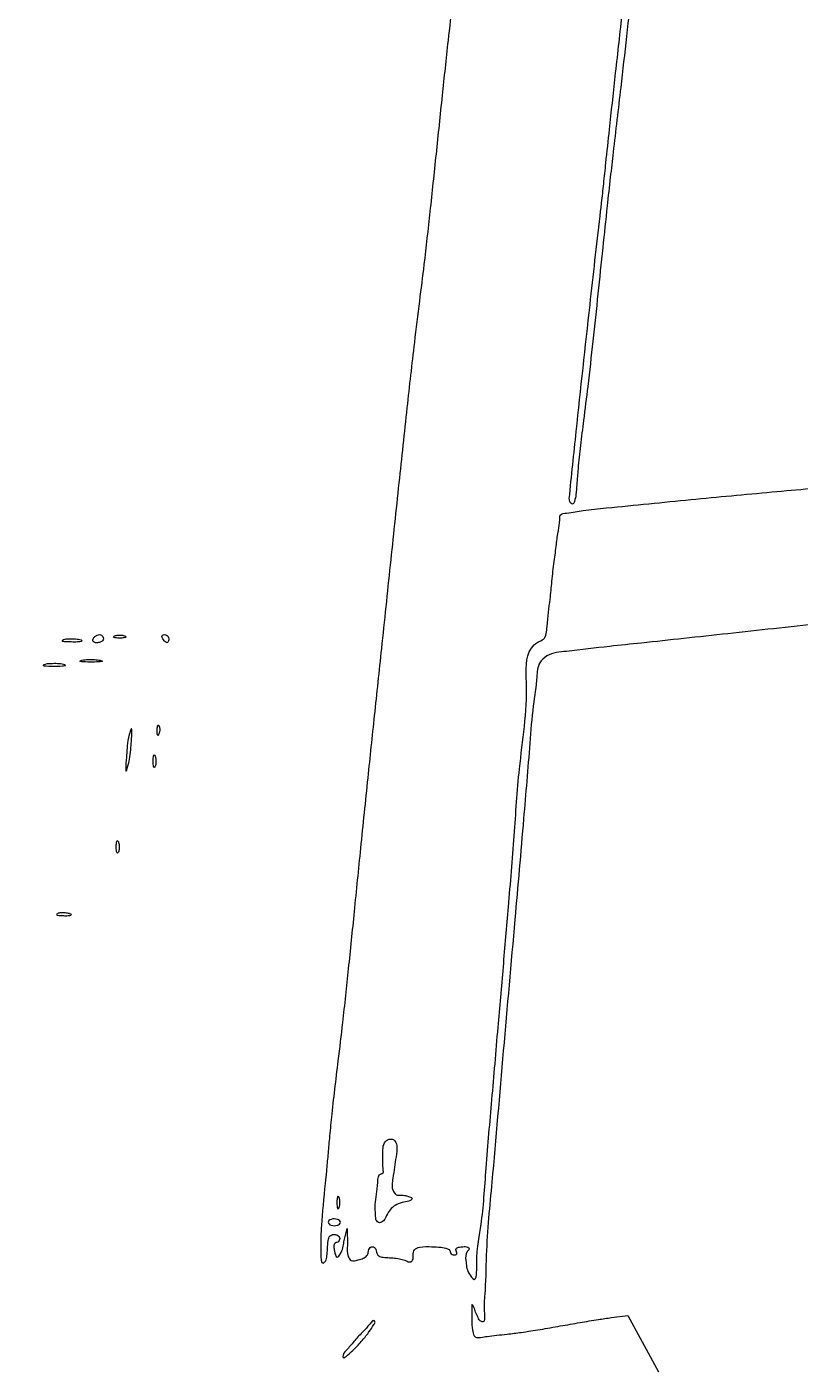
# Model space of a CAD drawing. Extents: x 145.8 to 183.3, y 29.9 to 64.5.
# Drawn here: x 167.79 to 170.75, y 39.51 to 44.66 of the extents above; entities that cross this region are included whole.
import ezdxf

# ---------------------------------------------------------------- set-up
doc = ezdxf.new("R2010")
doc.units = 0
doc.layers.add('Layer_1', color=7, linetype='CONTINUOUS')

msp = doc.modelspace()

# ---------------------------------------------------------------- linework, layer by layer
at = {"layer": 'Layer_1', "color": 7}
for points in [[(169.870605, 42.852713)], [(168.086295, 42.315847)], [(168.168465, 42.326197)], [(168.336728, 42.315847)], [(167.93376, 42.21744)], [(168.074558, 42.233092)], [(168.284483, 41.866005)], [(168.143633, 41.537287)], [(168.980955, 40.155135)], [(168.947183, 40.07946)], [(169.07757, 39.626737)]]:
    msp.add_lwpolyline(points, close=True, dxfattribs=at)
for points in [[(167.996115, 42.311767), (167.996115, 42.311347)], [(168.298928, 41.982555), (168.299228, 41.982555)], [(168.19377, 41.92338), (168.193995, 41.923372)], [(167.956883, 41.262068), (167.956883, 41.262427)], [(169.007347, 40.004595), (169.019572, 40.05627), (169.021072, 39.99192)], [(169.130138, 40.088985), (169.130063, 40.08861)], [(170.0319, 39.714248), (170.094525, 39.722198), (170.211915, 39.50676)]]:
    msp.add_lwpolyline(points, dxfattribs=at)
at = {"layer": 'Layer_1', "color": 1}
msp.add_open_spline([(176.274137, 35.676233), (174.448874, 34.323994), (170.848624, 31.656765), (164.371538, 29.864639), (157.949926, 29.994084), (152.205285, 32.244073), (147.920151, 36.383592), (145.717178, 41.904163), (145.88826, 48.00469), (148.285365, 53.910654), (152.567969, 58.979144), (158.233907, 62.65021), (164.638105, 64.525827), (171.078211, 64.375197), (176.818578, 62.130105), (181.103733, 57.990562), (183.310609, 52.46552), (183.12301, 46.383912), (180.792569, 40.401587), (177.812071, 37.284597), (176.274137, 35.676233)], degree=3, knots=[0, 0, 0, 0, 6.766367, 13.346357, 19.73316, 25.749556, 31.410271, 37.120766, 43.060724, 49.272926, 55.895829, 62.662196, 69.242186, 75.628989, 81.645386, 87.3061, 93.016596, 98.956553, 105.168756, 111.791658, 111.791658, 111.791658, 111.791658], dxfattribs=at)
at = {"layer": 'Layer_1', "color": 7}
for points, knots in [([(169.4346, 46.77888), (169.445774, 46.761158), (169.470161, 46.722478), (169.507182, 46.664103), (169.549616, 46.596444), (169.604139, 46.514466), (169.595589, 46.348611), (169.57249, 46.156506), (169.549105, 45.93865), (169.530461, 45.764066), (169.518377, 45.640563), (169.510806, 45.562949), (169.505859, 45.520432), (169.498405, 45.478583), (169.491073, 45.417943), (169.481153, 45.324018), (169.468935, 45.196368), (169.454716, 45.049306), (169.439394, 44.901302), (169.422699, 44.753278), (169.403986, 44.588132), (169.383094, 44.392466), (169.360458, 44.173921), (169.337688, 43.958195), (169.316876, 43.770319), (169.295861, 43.603339), (169.273261, 43.420397), (169.247478, 43.188166), (169.216882, 42.903989), (169.184633, 42.596363), (169.153184, 42.298981), (169.124324, 42.027181), (169.097659, 41.772236), (169.0719, 41.521813), (169.047557, 41.277638), (169.024883, 41.055032), (169.004453, 40.864573), (168.986435, 40.710613), (168.971386, 40.589513), (168.960324, 40.49039), (168.952077, 40.406494), (168.946153, 40.337672), (168.940879, 40.280047), (168.931853, 40.191543), (168.920423, 40.074564), (168.918351, 40.00401), (168.91885, 39.913309), (168.940256, 39.933303), (168.942812, 39.952835), (168.945114, 39.979456), (168.945201, 40.004966), (168.951375, 40.027875), (168.96732, 40.034188), (168.979495, 40.031553), (168.988825, 40.026386), (168.992598, 40.017338), (168.990149, 40.009253), (168.984949, 40.002779), (168.97721, 40.002148), (168.969312, 39.996798), (168.968966, 39.983465), (168.971378, 39.968638), (168.978268, 39.937337), (169.003673, 39.969189), (169.005768, 39.989376), (169.007347, 40.004595)], [0, 0, 0, 0, 0.062873, 0.137226, 0.206974, 0.304129, 0.42324, 0.686641, 0.893857, 1.078161, 1.213875, 1.266033, 1.312134, 1.342225, 1.393518, 1.495316, 1.625592, 1.778204, 1.938565, 2.071966, 2.225091, 2.437171, 2.662298, 2.88423, 3.087949, 3.229356, 3.389117, 3.640941, 3.930317, 4.246576, 4.568877, 4.827438, 5.066558, 5.337883, 5.582671, 5.802714, 6.009156, 6.157318, 6.267742, 6.375239, 6.456554, 6.520557, 6.582683, 6.629472, 6.790791, 6.897003, 6.936492, 6.947734, 6.968291, 6.995945, 7.027229, 7.046634, 7.061304, 7.073305, 7.083411, 7.092063, 7.100216, 7.107863, 7.115161, 7.122586, 7.134251, 7.15051, 7.176135, 7.192196, 7.241385, 7.241385, 7.241385, 7.241385]), ([(170.291843, 46.486335), (170.291007, 46.471786), (170.288553, 46.429044), (170.280659, 46.350822), (170.269423, 46.24259), (170.254831, 46.110963), (170.239363, 45.967486), (170.224306, 45.825391), (170.209851, 45.694561), (170.196793, 45.582353), (170.183701, 45.483918), (170.170704, 45.383582), (170.157447, 45.266153), (170.137214, 45.076422), (170.115455, 44.861066), (170.090314, 44.626274), (170.070319, 44.451801), (170.053172, 44.303764), (170.039958, 44.188978), (170.027158, 44.079146), (170.013826, 43.957087), (169.997995, 43.808394), (169.98024, 43.63587), (169.96141, 43.458668), (169.943294, 43.296923), (169.926757, 43.163337), (169.913538, 43.058535), (169.904475, 42.976007), (169.899871, 42.9144), (169.896908, 42.870772), (169.89304, 42.848676), (169.885777, 42.829008), (169.875739, 42.834629), (169.87164, 42.84251), (169.870971, 42.849103), (169.870605, 42.852713)], [0, 0, 0, 0, 0.043717, 0.128427, 0.235799, 0.370181, 0.525716, 0.668728, 0.79885, 0.920595, 1.007612, 1.09675, 1.224114, 1.362123, 1.669172, 1.873468, 2.070519, 2.196016, 2.320547, 2.417154, 2.527742, 2.688898, 2.865752, 3.04805, 3.22348, 3.35407, 3.451712, 3.540767, 3.601995, 3.639571, 3.666895, 3.679221, 3.686161, 3.695048, 3.705798, 3.705798, 3.705798, 3.705798]), ([(169.870643, 42.852713), (169.87944, 42.938534), (169.90482, 43.186138), (169.944865, 43.546849), (169.976991, 43.838807), (169.995565, 43.993295), (170.002771, 44.061146), (170.01255, 44.155005), (170.027183, 44.291961), (170.047774, 44.479774), (170.07427, 44.719174), (170.105676, 45.003566), (170.140108, 45.316562), (170.18206, 45.714174), (170.226456, 46.077085), (170.249151, 46.36097), (170.272518, 46.462362), (170.278043, 46.486335)], [0, 0, 0, 0, 0.258814, 0.746699, 1.088776, 1.139964, 1.213497, 1.29347, 1.423066, 1.626701, 1.860284, 2.145656, 2.485051, 2.804991, 3.344854, 3.583059, 3.656819, 3.656819, 3.656819, 3.656819]), ([(169.021072, 39.99192), (169.020011, 39.977628), (169.018474, 39.956953), (169.035238, 39.92738), (169.060797, 39.934931), (169.080663, 39.940114), (169.095858, 39.950076), (169.101585, 39.963379), (169.101874, 39.974857), (169.107711, 39.983355), (169.11658, 39.98701), (169.125372, 39.98339), (169.131307, 39.975131), (169.13166, 39.964092), (169.13717, 39.950999), (169.154832, 39.944852), (169.176134, 39.943901), (169.200883, 39.943198), (169.224657, 39.938785), (169.244558, 39.933867), (169.260382, 39.924151), (169.274732, 39.935549), (169.272336, 39.953579), (169.274256, 39.977189), (169.3068, 39.987092), (169.339924, 39.986099), (169.376044, 39.984412), (169.400107, 39.981458), (169.414998, 39.972305), (169.415137, 39.961723), (169.422197, 39.955971), (169.429961, 39.953916), (169.438005, 39.955299), (169.441309, 39.963205), (169.43666, 39.969582), (169.435855, 39.979964), (169.448808, 39.985185), (169.463576, 39.985503), (169.478327, 39.987813), (169.491291, 39.977621), (169.471105, 39.962041), (169.475651, 39.927049), (169.477331, 39.892087), (169.517147, 39.840067), (169.513791, 39.97775), (169.53889, 40.078506), (169.552503, 40.308152), (169.575092, 40.552469), (169.596531, 40.811469), (169.618277, 41.057294), (169.638772, 41.302533), (169.660746, 41.5548), (169.677472, 41.84456), (169.716854, 42.073407), (169.69989, 42.255577), (169.74567, 42.302858), (169.782933, 42.314605), (169.785793, 42.385417), (169.796794, 42.453857), (169.803997, 42.53834), (169.81226, 42.608573), (169.821243, 42.673107), (169.827186, 42.72722), (169.835656, 42.761668), (169.832159, 42.795097), (169.877605, 42.79733), (169.929855, 42.80953), (170.093565, 42.824307), (170.330956, 42.848923), (170.641306, 42.877735), (171.041237, 42.913223), (171.550044, 42.957356), (172.135551, 43.010685), (172.791893, 43.068645), (173.387975, 43.136269), (173.79137, 43.145799), (173.991327, 43.162205), (174.014357, 43.120861), (174.02543, 43.121817), (174.030596, 43.133161), (174.047378, 43.142908), (174.078518, 43.138307), (174.118727, 43.125855), (174.15454, 43.125909), (174.18318, 43.100611), (174.148564, 43.097945), (174.111631, 43.097809), (174.132117, 43.08015), (174.162659, 43.088408), (174.207711, 43.093744), (174.218016, 43.049501), (174.172939, 43.051175), (174.105684, 43.034045), (174.189011, 43.029836), (174.247598, 43.040324), (174.368451, 43.050089), (174.504098, 43.062739), (174.670989, 43.076641), (174.851708, 43.092046), (175.031788, 43.107809), (175.197885, 43.123073), (175.34527, 43.13632), (175.473078, 43.147145), (175.585342, 43.154881), (175.689123, 43.163302), (175.793512, 43.173674), (175.971252, 43.195476), (176.229277, 43.224106), (176.512125, 43.236204), (176.699431, 43.262969), (176.769414, 43.24986), (176.783493, 43.252508), (176.790314, 43.262874), (176.801729, 43.274045), (176.828005, 43.268423), (176.874907, 43.258499), (176.942196, 43.21685), (176.997803, 43.159402), (177.046415, 43.100916), (177.019986, 43.04702), (176.929951, 43.046475), (176.847312, 43.031252), (176.760805, 43.023714), (176.711372, 43.018225), (176.669226, 43.013287), (176.628957, 43.008676), (176.584615, 43.003705), (176.487049, 42.993427), (176.283957, 42.971578), (175.947456, 42.93479), (175.63341, 42.900602), (175.399641, 42.874584), (175.284847, 42.861654), (175.177664, 42.84893), (175.060134, 42.83555), (174.91665, 42.819924), (174.754373, 42.802679), (174.600531, 42.78648), (174.480518, 42.773747), (174.290998, 42.752707), (173.921012, 42.710583), (173.307911, 42.643506), (172.770389, 42.584556), (172.396567, 42.543806), (172.229613, 42.525478), (172.047623, 42.50535), (171.856244, 42.484455), (171.663204, 42.463553), (171.476003, 42.443478), (171.299099, 42.424671), (171.134756, 42.406951), (170.978664, 42.389976), (170.821643, 42.372699), (170.654682, 42.354399), (170.480332, 42.335197), (170.311532, 42.316901), (170.160414, 42.300302), (170.009774, 42.285451), (169.890725, 42.269406), (169.794351, 42.26136), (169.749303, 42.220777), (169.746258, 42.149062), (169.729544, 42.048869), (169.715962, 41.866199), (169.692966, 41.593668), (169.65929, 41.200502), (169.617321, 40.73817), (169.581779, 40.305096), (169.551664, 40.002688), (169.550199, 39.821048), (169.542005, 39.754149), (169.549251, 39.692347), (169.524861, 39.702912), (169.51971, 39.720385), (169.508422, 39.738974), (169.506862, 39.753804), (169.496197, 39.769427), (169.497667, 39.734122), (169.49679, 39.709896), (169.49747, 39.672006), (169.50686, 39.6364), (169.533763, 39.638626), (169.559686, 39.643033), (169.594203, 39.646748), (169.637438, 39.651113), (169.6931, 39.658272), (169.760876, 39.668956), (169.835921, 39.682049), (169.910013, 39.695215), (169.975208, 39.706108), (170.015305, 39.711865), (170.0319, 39.714248)], [0, 0, 0, 0, 0.043039, 0.062263, 0.088641, 0.109426, 0.127006, 0.140131, 0.151247, 0.160817, 0.169379, 0.177793, 0.187267, 0.198183, 0.210537, 0.227095, 0.249975, 0.275458, 0.301112, 0.321705, 0.338914, 0.34946, 0.368588, 0.39038, 0.41281, 0.458321, 0.493841, 0.519753, 0.532314, 0.540534, 0.548736, 0.557339, 0.564673, 0.570746, 0.579224, 0.587154, 0.597889, 0.614576, 0.633647, 0.641611, 0.65388, 0.690405, 0.739608, 0.770973, 0.830328, 0.984458, 1.200169, 1.463119, 1.741066, 1.973835, 2.204946, 2.478565, 2.735461, 3.067975, 3.20012, 3.23349, 3.258292, 3.308667, 3.413417, 3.482871, 3.559295, 3.626122, 3.679216, 3.719656, 3.738689, 3.764053, 3.8282, 3.917527, 4.242941, 4.554951, 4.848988, 5.448432, 6.087491, 6.60907, 7.43937, 7.821371, 7.932319, 7.942304, 7.949357, 7.960461, 7.976636, 8.004044, 8.050951, 8.102709, 8.114123, 8.142974, 8.171941, 8.176697, 8.214336, 8.264259, 8.280011, 8.326382, 8.371929, 8.402302, 8.496936, 8.597279, 8.746877, 8.913357, 9.097064, 9.291809, 9.455433, 9.597503, 9.735739, 9.84022, 9.935084, 10.048106, 10.154868, 10.472466, 10.824731, 11.010991, 11.026752, 11.039898, 11.050329, 11.063029, 11.084954, 11.122939, 11.211908, 11.309553, 11.378217, 11.406302, 11.469468, 11.616068, 11.674032, 11.727763, 11.765606, 11.801276, 11.849374, 11.899459, 12.095594, 12.462165, 12.914977, 13.043298, 13.167802, 13.261536, 13.367104, 13.522667, 13.694532, 13.856676, 13.986746, 14.056591, 14.428727, 15.103874, 15.906866, 16.050962, 16.231982, 16.410739, 16.600261, 16.80953, 16.993243, 17.165082, 17.343234, 17.489129, 17.636119, 17.817141, 17.993002, 18.162369, 18.326376, 18.449513, 18.615108, 18.69178, 18.730204, 18.784537, 18.895977, 19.04066, 19.330662, 19.718505, 20.222886, 20.72742, 21.009501, 21.158823, 21.233576, 21.265416, 21.277123, 21.296921, 21.319306, 21.339675, 21.346084, 21.363069, 21.398274, 21.448951, 21.472094, 21.492526, 21.518216, 21.555014, 21.594996, 21.649157, 21.723119, 21.800903, 21.877662, 21.948888, 21.999183, 21.999183, 21.999183, 21.999183]), ([(167.996115, 42.311347), (167.988978, 42.312426), (167.97445, 42.314621), (167.952814, 42.313338), (167.938536, 42.314258), (167.923772, 42.30565), (167.951048, 42.304929), (167.968137, 42.304302), (167.986562, 42.303595), (168.010239, 42.308009), (168.000782, 42.310525), (167.996115, 42.311767)], [0, 0, 0, 0, 0.021712, 0.044199, 0.062968, 0.069153, 0.082043, 0.109952, 0.136653, 0.146806, 0.156699, 0.156699, 0.156699, 0.156699]), ([(168.086295, 42.315847), (168.085886, 42.318592), (168.085088, 42.323941), (168.079312, 42.32997), (168.071135, 42.332344), (168.062183, 42.329664), (168.053801, 42.324107), (168.047079, 42.317217), (168.044175, 42.307606), (168.051857, 42.300775), (168.062456, 42.299687), (168.073561, 42.301354), (168.08371, 42.306597), (168.085485, 42.31295), (168.086295, 42.315847)], [0, 0, 0, 0, 0.008158, 0.015898, 0.02355, 0.03253, 0.042902, 0.05348, 0.061511, 0.069251, 0.080306, 0.092767, 0.103138, 0.111834, 0.111834, 0.111834, 0.111834]), ([(168.168465, 42.326197), (168.16435, 42.327437), (168.155738, 42.330031), (168.141881, 42.329214), (168.132185, 42.328567), (168.121808, 42.321306), (168.136992, 42.318091), (168.14885, 42.318502), (168.160753, 42.318036), (168.175838, 42.321623), (168.170711, 42.324804), (168.168465, 42.326197)], [0, 0, 0, 0, 0.012871, 0.026938, 0.039858, 0.045937, 0.053435, 0.070625, 0.087687, 0.095277, 0.101197, 0.101197, 0.101197, 0.101197]), ([(168.336728, 42.315847), (168.336257, 42.318617), (168.335317, 42.324149), (168.328601, 42.330086), (168.320763, 42.332103), (168.312675, 42.330689), (168.309585, 42.322924), (168.313457, 42.315254), (168.318703, 42.308128), (168.324041, 42.30295), (168.329586, 42.299123), (168.334371, 42.302553), (168.336223, 42.308453), (168.336544, 42.313159), (168.336728, 42.315847)], [0, 0, 0, 0, 0.00822, 0.016422, 0.025025, 0.032359, 0.038432, 0.04691, 0.056696, 0.064898, 0.070185, 0.074185, 0.080251, 0.088334, 0.088334, 0.088334, 0.088334]), ([(167.933685, 42.21744), (167.92625, 42.21849), (167.910524, 42.220712), (167.885697, 42.219695), (167.870167, 42.220081), (167.849599, 42.212961), (167.878873, 42.210638), (167.898425, 42.210762), (167.918235, 42.210539), (167.947167, 42.2131), (167.93762, 42.21619), (167.93376, 42.21744)], [0, 0, 0, 0, 0.022696, 0.048005, 0.070701, 0.079518, 0.092353, 0.123139, 0.153792, 0.166692, 0.175447, 0.175447, 0.175447, 0.175447]), ([(168.074558, 42.233092), (168.067122, 42.234143), (168.051397, 42.236364), (168.026568, 42.235348), (168.011042, 42.235733), (167.990473, 42.228617), (168.019699, 42.226288), (168.039246, 42.226418), (168.059049, 42.226184), (168.087981, 42.228759), (168.078427, 42.231843), (168.074558, 42.233092)], [0, 0, 0, 0, 0.022696, 0.048005, 0.070701, 0.07952, 0.092337, 0.12307, 0.153756, 0.16664, 0.17541, 0.17541, 0.17541, 0.17541]), ([(168.193995, 41.923372), (168.195281, 41.949183), (168.197196, 41.987588), (168.176563, 41.9235), (168.17774, 41.877537), (168.171467, 41.84066), (168.171972, 41.799277), (168.182298, 41.832327), (168.185612, 41.853683), (168.191535, 41.889389), (168.193047, 41.912377), (168.19377, 41.92338)], [0, 0, 0, 0, 0.046593, 0.069327, 0.148512, 0.195115, 0.210921, 0.227319, 0.258975, 0.295451, 0.32894, 0.32894, 0.32894, 0.32894]), ([(168.299228, 41.982555), (168.297518, 41.983133), (168.292923, 41.984685), (168.290948, 41.972802), (168.291414, 41.962516), (168.28984, 41.951584), (168.297179, 41.942766), (168.301356, 41.955097), (168.303516, 41.963264), (168.303726, 41.974589), (168.30039, 41.980127), (168.298928, 41.982555)], [0, 0, 0, 0, 0.004681, 0.012582, 0.02656, 0.039999, 0.044642, 0.053096, 0.065083, 0.075875, 0.084303, 0.084303, 0.084303, 0.084303]), ([(168.284483, 41.866005), (168.28302, 41.868307), (168.279754, 41.873448), (168.276262, 41.858376), (168.276789, 41.846437), (168.27643, 41.834615), (168.27975, 41.819417), (168.286804, 41.829781), (168.28752, 41.839399), (168.288307, 41.853262), (168.285721, 41.86188), (168.284483, 41.866005)], [0, 0, 0, 0, 0.00608, 0.013577, 0.030767, 0.047829, 0.05542, 0.061339, 0.074243, 0.088293, 0.101196, 0.101196, 0.101196, 0.101196]), ([(168.143633, 41.537287), (168.14217, 41.539606), (168.138908, 41.544778), (168.135412, 41.52967), (168.135939, 41.517725), (168.13558, 41.505897), (168.1389, 41.4907), (168.145946, 41.501051), (168.146675, 41.510664), (168.147456, 41.524528), (168.14487, 41.533157), (168.143633, 41.537287)], [0, 0, 0, 0, 0.006105, 0.013617, 0.030824, 0.047886, 0.055477, 0.061396, 0.074267, 0.088334, 0.101254, 0.101254, 0.101254, 0.101254]), ([(167.956883, 41.262427), (167.951372, 41.263505), (167.940319, 41.265665), (167.924396, 41.264424), (167.912569, 41.264985), (167.903565, 41.255706), (167.923272, 41.254962), (167.936977, 41.254321), (167.951221, 41.253547), (167.968111, 41.258385), (167.960767, 41.260793), (167.956883, 41.262068)], [0, 0, 0, 0, 0.016773, 0.033646, 0.047456, 0.052626, 0.062824, 0.084004, 0.103892, 0.11136, 0.119747, 0.119747, 0.119747, 0.119747]), ([(169.130063, 40.08861), (169.128411, 40.108848), (169.124362, 40.158446), (169.137614, 40.20684), (169.138194, 40.266345), (169.160723, 40.265655), (169.155196, 40.293232), (169.157726, 40.318844), (169.155345, 40.353412), (169.159334, 40.381695), (169.174881, 40.399486), (169.202449, 40.39968), (169.213428, 40.366208), (169.20411, 40.317761), (169.197911, 40.260127), (169.187425, 40.206995), (169.209268, 40.180259), (169.227412, 40.185327), (169.243511, 40.181839), (169.256125, 40.178689), (169.273669, 40.170948), (169.255925, 40.158438), (169.236539, 40.158321), (169.209965, 40.148812), (169.188027, 40.133833), (169.172056, 40.110711), (169.164797, 40.088578), (169.14251, 40.073034), (169.134294, 40.083627), (169.130138, 40.088985)], [0, 0, 0, 0, 0.058975, 0.144536, 0.180091, 0.185083, 0.203954, 0.236655, 0.276947, 0.303272, 0.320269, 0.344123, 0.369249, 0.411424, 0.494187, 0.545022, 0.56637, 0.580606, 0.597428, 0.613608, 0.62642, 0.635866, 0.662141, 0.690214, 0.717051, 0.741198, 0.772194, 0.789279, 0.806765, 0.806765, 0.806765, 0.806765]), ([(168.980955, 40.155135), (168.980889, 40.159968), (168.980795, 40.166952), (168.984099, 40.182149), (168.991136, 40.171777), (168.992032, 40.162235), (168.992016, 40.148036), (168.991164, 40.138437), (168.983945, 40.128002), (168.98074, 40.143227), (168.980867, 40.150248), (168.980955, 40.155135)], [0, 0, 0, 0, 0.017062, 0.024653, 0.030572, 0.043476, 0.057526, 0.070429, 0.076534, 0.084047, 0.101253, 0.101253, 0.101253, 0.101253]), ([(168.947183, 40.07946), (168.948012, 40.081906), (168.949913, 40.087509), (168.959661, 40.0915), (168.970604, 40.093093), (168.981891, 40.091414), (168.990798, 40.087323), (168.995558, 40.079421), (168.990883, 40.071404), (168.981861, 40.067423), (168.970597, 40.065825), (168.959629, 40.067509), (168.950007, 40.07159), (168.948031, 40.077097), (168.947183, 40.07946)], [0, 0, 0, 0, 0.007448, 0.017065, 0.029009, 0.040967, 0.050632, 0.057901, 0.065349, 0.074966, 0.086909, 0.098867, 0.108532, 0.115801, 0.115801, 0.115801, 0.115801]), ([(169.07757, 39.626782), (169.087258, 39.638366), (169.103948, 39.658321), (169.117228, 39.679776), (169.130027, 39.698485), (169.122726, 39.702605), (169.118289, 39.702999), (169.112239, 39.697068), (169.101446, 39.682624), (169.078698, 39.658514), (169.049666, 39.628467), (169.025088, 39.596261), (169.004763, 39.579076), (169.003044, 39.554247), (169.029282, 39.577242), (169.048285, 39.593613), (169.067044, 39.614832), (169.07757, 39.626737)], [0, 0, 0, 0, 0.043704, 0.075291, 0.08856, 0.093333, 0.097343, 0.10107, 0.11739, 0.152683, 0.199383, 0.24352, 0.27231, 0.281399, 0.299929, 0.335229, 0.380353, 0.380353, 0.380353, 0.380353])]:
    msp.add_open_spline(points, degree=3, knots=knots, dxfattribs=at)

doc.saveas('drawing.dxf')
